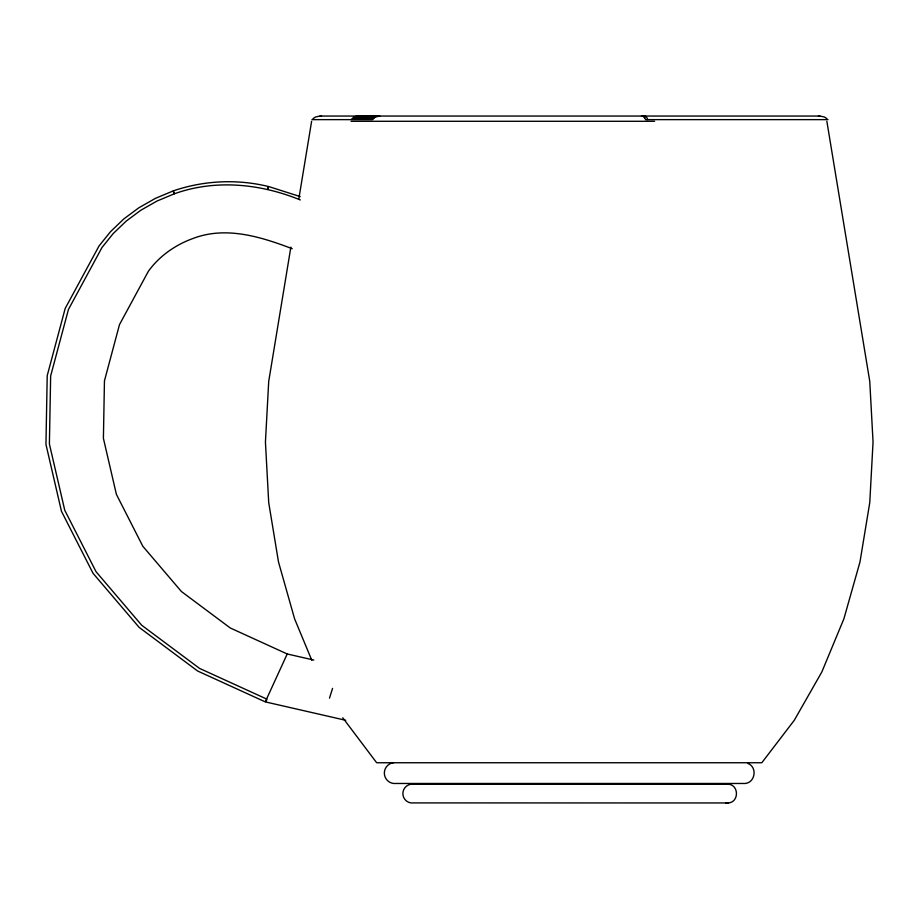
<?xml version="1.0" encoding="UTF-8"?>
<svg xmlns="http://www.w3.org/2000/svg" width="919" height="919" viewBox="0 0 919 919"><rect width="100%" height="100%" fill="white"/><g stroke="black" fill="none" stroke-linecap="round" stroke-linejoin="round"><path stroke-width="1.38" d="M290.863 247.119L268.716 381.396L265.43 442.016L268.716 502.636L278.503 561.991L294.597 618.832L311.805 660.29M298.801 199.044L311.621 121.285M329.484 698.153L332.552 688.388M313.77 660.049L287.222 653.972L265.258 701.875L197.585 670.985L139.137 627.378L93.037 573.295L61.47 511.309L45.95 444.359L47.214 375.653L65.192 308.451L99.034 245.982L110.464 231.749L123.824 218.929L138.907 207.74L155.46 198.343L172.979 191.014L174.38 193.783C215.31 179.044 260.571 183.685 300.318 199.951M356.583 116.15L379.788 116.15L375.251 116.977L372.436 119.631L311.932 119.631M313.023 118.574L315.596 116.977L320.019 116.047L819.897 116.047L824.32 116.977L826.882 118.574M728.468 802.953C739.083 802.046 739.083 785.125 728.468 784.206L411.092 784.206A9.454 9.42 -90 0 0 402.959 794.946A9.454 9.42 -90 0 0 413.803 802.907L728.468 802.953L725.757 802.907M818.381 116.15L819.897 116.047M355.32 116.46L376.342 116.46M354.114 116.977L375.251 116.977M352.976 117.689L374.217 117.689M351.931 118.574L373.275 118.574M645.448 119.631L827.985 119.631M351.001 121.285L654.604 121.285M320.019 116.047L321.524 116.15M345.739 720.289L265.97 702.036L266.889 699.141L199.549 668.4L141.675 625.23L96.024 571.675L64.767 510.286L49.396 444.003L50.648 375.963L68.454 309.427L101.998 247.498L113.106 233.656L126.167 221.134L140.894 210.198L157.057 201.02L174.38 193.783L173.392 190.842C203.834 180.457 237.079 178.849 268.337 186.488L267.532 189.509L268.785 186.58L300.203 196.586M292.208 248.716C261.019 236.815 225.913 225.867 193.093 238.446C175.449 244.81 159.401 255.976 148.384 271.266L119.504 324.579L104.456 380.822L103.399 438.329L116.391 494.353L142.801 546.231L181.388 591.503L230.301 627.999L287.222 653.972M748.043 763.505C757.509 767.227 755.292 782.586 745.148 783.47L393.493 783.47A10.465 10.442 -90 0 1 393.493 762.701M342.776 717.796L376.664 762.747L761.817 762.747L794.292 720.266L821.839 671.961L843.883 618.832L859.977 561.991L869.765 502.636L873.05 442.016L869.765 381.396L826.859 121.285M643.863 116.139A10.787 4.469 90 0 1 647.815 119.619M642.634 116.15A10.925 3.194 -90 0 1 645.127 118.574L645 118.574A10.775 4.469 -90 0 0 641.496 116.15"/></g></svg>
